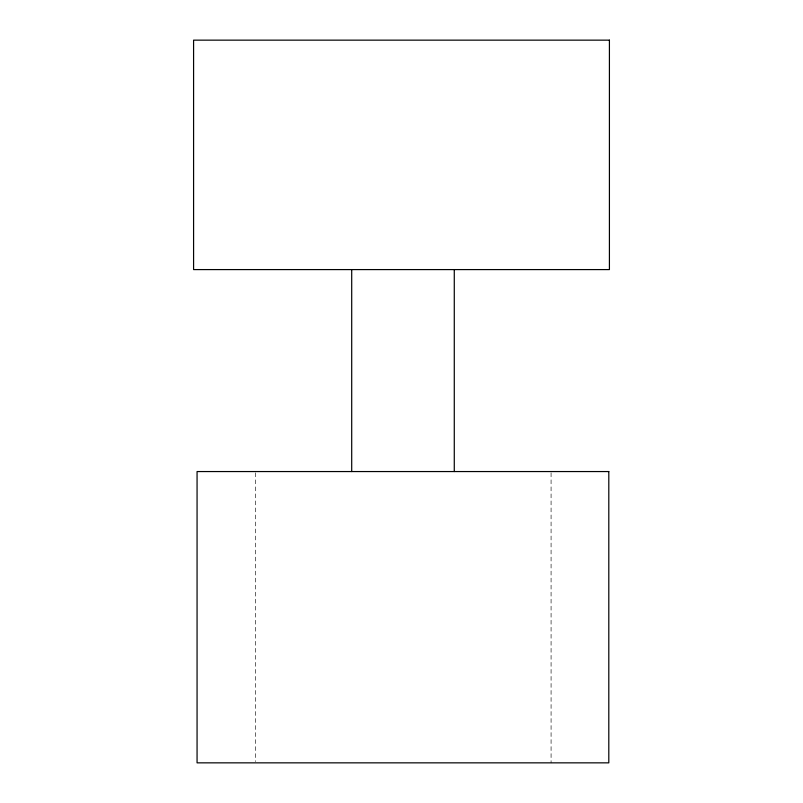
<?xml version="1.0" encoding="UTF-8"?>
<svg xmlns="http://www.w3.org/2000/svg" width="803" height="803" viewBox="0 0 803 803"><rect width="100%" height="100%" fill="white"/><g stroke="black" fill="none" stroke-linecap="round" stroke-linejoin="round"><path stroke-width="0.6" stroke-dasharray="4.01 3.01" d="M551.079 472.806L551.079 762.85M255.575 472.806L255.575 761.595"/><path stroke-width="1.2" d="M454.277 269.587L454.277 471.552M351.704 269.587L351.704 471.552M609.417 40.15L193.583 40.15L193.583 269.587L609.417 269.587L609.417 40.15M608.804 471.552L197.066 471.552L197.066 762.85L608.804 762.85L608.804 471.552"/></g></svg>
